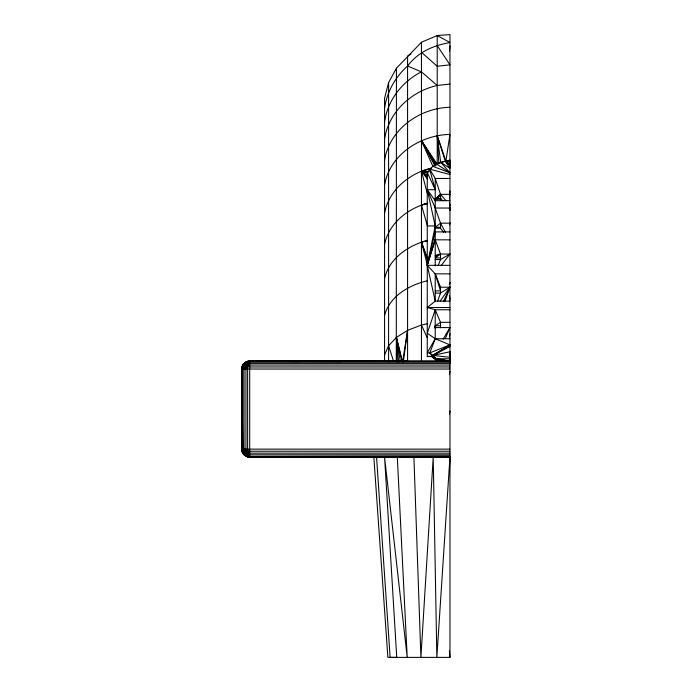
<?xml version="1.0" encoding="UTF-8"?>
<svg xmlns="http://www.w3.org/2000/svg" width="692" height="692" viewBox="0 0 692 692"><rect width="100%" height="100%" fill="white"/><g stroke="black" fill="none" stroke-linecap="round" stroke-linejoin="round"><path stroke-width="1.04" d="M438.832 361.042L436.955 361.008L440.337 361.008L432.725 356.579L427.258 356.579L427.258 172.42L432.768 166.322L436.522 163.987L437.206 164.35L437.214 35.543L449.956 34.6L449.956 657.391L387.875 657.391L373.853 457.161M396.291 361.674L396.421 68.231L421.445 42.255L437.214 35.543L449.956 42.541C433.028 45.586 418.21 51.9 407.579 66.025C395.348 76.95 387.079 91.664 384.57 107.9M449.999 163.113L449.956 166.954L449.999 163.113L450.051 164.021M427.258 356.415L431.523 356.397L432.768 357.479L436.522 358.767L448.433 361.025L441.937 361.008L449.956 361.025L449.956 351.787L432.768 355.411L429.81 352.877L427.258 352.877L435.225 338.734L449.956 338.725M449.956 363.032L449.956 351.787M449.454 471.14L449.956 457.144L249.691 457.144C246.162 457.118 242.875 454.627 241.966 451.21L241.966 366.968C242.892 363.551 246.162 361.068 249.691 361.025L449.956 361.025M449.956 454.817L249.691 454.817L247.701 451.331L247.615 449.134L247.615 369.026L247.701 366.864L249.691 363.387L449.956 363.387M449.445 198.95L449.956 190.949M449.956 457.161L436.851 657.391L433.218 457.161L420.909 657.391L413.92 457.161M449.489 51.269L449.956 45.897M434.957 327.922L435.225 325.802L440.51 322.342L449.956 322.342M249.691 361.025L249.691 457.144C245.34 457.395 242.624 453.13 242.745 449.134L242.745 369.026C242.641 365.039 245.34 360.792 249.691 361.025L403.367 361.293M403.367 361.752L407.579 330.352L421.445 325.024L427.301 323.778M435.268 165.362C437.768 162.222 442.361 162.136 445.916 161.063L449.956 134.404C420.494 134.975 389.769 154.601 384.57 185.032M449.463 414.231L449.956 411.083M402.562 362.089L407.579 330.352L396.421 337.411L388.593 345.74L384.57 354.866M449.437 374.554L449.956 371.362M434.887 199.054L434.905 199.625L440.51 194.348L449.956 194.348M449.411 336.943L449.956 333.76M449.774 360.411L449.956 359.407M449.376 301.721L449.956 298.572L449.359 295.458M449.956 309.765L435.225 309.765L427.258 307.533L435.225 301.124L427.258 265.321L435.225 225.947L427.258 189.703L435.225 189.703L429.671 169.151L449.956 174.522M449.523 224.926L449.956 222.867M440.51 293.815L440.51 287.206L435.225 273.859L427.258 265.321L435.225 231.898L449.956 231.898M396.421 68.231L388.593 82.573L384.57 98.299L384.57 361.285M384.57 121.636C387.754 100.098 402.164 81.587 421.445 71.847L437.214 85.462L449.956 84.061M449.393 284.533L449.956 282.466L449.298 284.481M384.57 139.17C388.523 112.199 411.195 91.309 437.214 85.462M384.57 160.336C389.397 129.395 419.689 107.909 449.956 107.295M434.827 327.645L435.432 325.595M449.956 265.347L427.258 265.321L435.225 239.207M427.258 265.321L435.225 239.83L449.956 239.83M384.57 213.067C388.887 190.066 409.327 173.234 431.419 168.113M384.57 244.293C388.878 223.386 407.675 208.474 427.578 203.266M341.035 361.57L249.691 361.31C245.349 361.155 241.767 364.649 241.949 369.026L241.966 449.134C241.733 453.537 245.349 457.014 249.691 456.884M440.51 327.783L440.51 322.342L435.225 309.765L427.258 333.224L435.225 338.734L449.956 344.901L432.768 355.411L436.522 358.767L449.956 361.086L448.658 361.025M445.051 301.089L449.956 287.206L440.51 287.206M449.956 456.884L247.615 456.884L243.1 451.781L244.034 449.134L244.034 369.026L245.072 364.407L247.615 361.31L449.956 361.31M437.69 301.063L440.51 293.097L449.956 287.206L443.511 301.401M245.686 456.063L246.689 453.606L244.034 449.134L245.072 453.753L248.506 453.148L449.956 453.148M384.57 278.469C389.181 258.228 408.375 245.582 427.301 240.34M438.166 360.99L436.531 360.783L432.768 357.479L432.725 356.579L429.81 352.877L435.225 338.734M438.244 265.434L440.51 259.543L449.956 254.042L440.51 254.042L435.225 255.478M384.57 315.405C389.683 296.141 409.067 285.078 427.301 280.805M247.312 361.769L249.691 362.115L247.658 363.032L244.034 369.026L242.857 365.039L244.804 363.032L249.691 362.115L449.956 362.115M445.432 338.293L449.956 327.575L435.225 327.575M449.956 451.21L249.691 451.21L247.312 456.417L449.956 456.063M249.691 363.387L246.067 362.893L242.857 365.039L241.966 366.968L242.745 449.134M443.131 339.149L449.956 327.575M248.506 453.148L245.945 451.781L247.615 449.134L249.691 451.21C246.265 453.148 238.55 448.831 244.034 454.817L246.067 455.31L249.691 454.817M435.225 199.798L435.925 198.734M435.597 165.345L436.522 163.987L438.84 163.563L437.214 135.675L445.916 161.063L449.956 165.31L450.051 160.821L445.752 161.175L449.956 165.31L445.302 161.219L437.214 135.675L440.743 162.646L440.155 162.94L440.743 162.248L449.956 168.424L445.302 161.219L441.652 162.361M440.129 301.089L449.956 287.206M435.225 198.734L437.162 198.725L440.51 194.348L435.225 178.458L429.671 169.151M440.986 265.754L449.956 254.042M436.981 198.734L440.51 194.348L445.907 200.663M435.13 199.235L440.51 194.348L440.51 200.075M242.857 365.039L241.966 366.968L245.072 364.407L248.506 365.039L449.956 365.039M449.956 223.17L440.51 223.17L435.225 227.322L440.51 227.322M449.636 359.364L449.956 358.767L436.522 358.767L436.168 361.008L435.476 358.992M449.255 457.144L449.956 456.651M439.472 163.122L440.743 162.248L449.956 172.81L432.768 166.322M436.565 361.008L440.337 361.008M411.039 53.803L407.579 56.104L407.579 361.008L404.448 361.293M448.494 161.746L450.051 160.821L449.956 166.954L450.051 160.821L448.39 161.729M449.956 345.256L432.768 355.411L449.956 357.297M449.956 345.567L432.768 355.411L449.956 346.484M438.875 198.336L441.063 198.431M247.658 363.032L248.506 365.039L245.945 366.423L243.1 366.423M244.034 363.387L244.804 363.032M435.225 256.317L440.51 254.042L435.225 239.83M429.81 352.877L449.956 344.901M436.367 361.008L437.335 361.06M430.701 168.658L421.445 171.071L427.267 193.379M427.362 225.696L421.445 204.962L427.587 203.37M445.916 161.063L449.956 160.12M421.445 204.962L427.595 203.578M427.301 240.937L421.445 242.079L427.249 264.552M243.774 364.58L245.072 364.407L247.615 369.026M437.162 198.725L440.363 198.492M449.956 178.458L435.225 178.458L435.225 265.884M435.225 199.002L440.51 199.002L443.088 200.749M449.956 200.697L435.225 200.697L427.258 189.703L435.225 208.032L440.51 223.17L445.475 232.33M435.225 208.032L449.956 208.032M427.258 225.947L435.225 225.947M435.225 228.23L440.51 228.23L443.659 232.348M440.51 257.952L435.225 257.952L440.51 254.042L440.51 259.768M435.225 259.543L440.51 259.543M435.225 301.634L435.225 273.859L449.956 273.859M435.225 290.882L440.51 290.882L435.225 273.859M435.225 293.097L440.51 293.097M435.225 301.124L449.956 301.124M427.258 307.533L449.956 307.533M435.225 325.802L440.51 325.802M245.945 451.781L245.945 366.423L249.691 366.968L449.956 366.968M449.956 369.026L241.949 369.026L242.243 366.864L242.745 369.026M449.956 449.134L241.966 449.134L243.1 451.781M242.745 453.148L246.067 455.31M344.668 457.066L373.801 457.127M249.691 361.31L300.285 361.57M449.454 204.356L449.956 205.524L449.428 202.843M428.919 171.564L421.445 171.071L427.595 179.219M428.806 171.651L421.445 171.071L427.405 177.239M428.642 171.893L421.445 171.071L426.929 175.188M245.072 453.753L243.774 453.606L242.243 451.331M440.38 198.725L439.178 198.734M427.05 172.715L421.445 171.071L426.955 172.888M407.579 66.025L421.445 71.847M249.691 456.063L247.658 455.137L244.388 451.911M436.522 163.987L449.956 172.81M437.725 198.293L438.148 198.362M421.445 52.263L437.214 66.259L449.956 64.832L437.214 45.603M445.527 161.184L449.956 165.31L445.83 161.098M440.372 198.604L440.64 197.955L440.64 198.665M244.804 455.137L241.966 451.21M437.206 164.35L421.445 140.632L432.984 166.564M436.687 164.679L421.445 140.632L435.13 166.028M436.522 164.791L421.445 140.632L434.887 164.86M248.506 365.039L249.691 366.968M245.686 362.115L246.689 364.58M427.258 172.42L435.225 189.703M421.445 325.024L427.215 337.731M427.232 257.891L421.445 242.079L427.163 258.903M449.29 208.249L449.956 210.281L449.558 205.515M388.593 345.74L393.532 361.129M435.649 359.044L436.168 361.008L436.107 359.087M397.191 361.682L396.421 337.411L402.303 361.068M398.618 361.855L396.421 337.411L402.095 361.224M436.522 358.767L436.851 360.817M396.421 337.411L400.331 361.302M449.48 207.09L449.956 210.281M449.411 650.93L449.956 657.391M376.56 457.161L390.124 657.391L396.741 657.4L384.57 457.161L407.225 657.391L397.312 457.161M440.51 223.17L440.51 228.23M435.225 309.765L435.225 339.322M421.445 42.255L421.445 361.008M388.593 82.573L388.593 361.786M431.523 356.397L432.725 356.579L431.523 356.397"/></g></svg>
